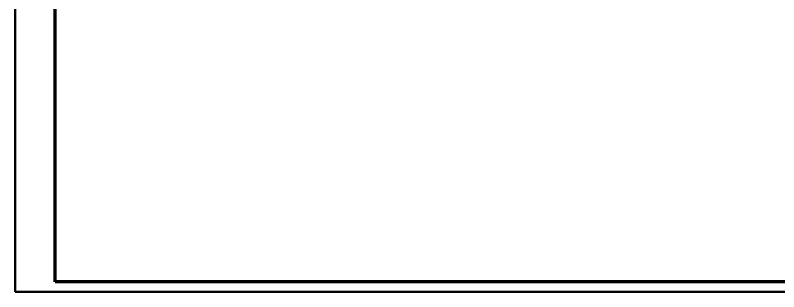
# Model space of a CAD drawing. Header units: millimetres. Extents: x 1555 to 5750, y -1109 to 1444.
# Drawn here: x 2573.5 to 2955.3, y -1109 to -970.9 of the extents above; entities that cross this region are included whole.
import ezdxf

# ---------------------------------------------------------------- set-up
doc = ezdxf.new("R2010")
doc.units = ezdxf.units.MM

msp = doc.modelspace()

# ---------------------------------------------------------------- linework, layer by layer
at = {"color": 0}
for p, q in [((2573.5084, -267.9839), (2573.5084, -1108.9839)), ((2573.5084, -1108.9839), (3167.5084, -1108.9839))]:
    msp.add_line(p, q, dxfattribs=at)
at = {"color": 1, "lineweight": 50}
for p, q in [((2573.5084, -1108.9839), (2573.5084, -267.9839)), ((3167.5084, -1108.9839), (2573.5084, -1108.9839))]:
    msp.add_line(p, q, dxfattribs=at)
at = {"lineweight": 80}
for p, q in [((2593.5084, -1103.9839), (2593.5084, -272.9839)), ((3162.5084, -1103.9839), (2593.5084, -1103.9839))]:
    msp.add_line(p, q, dxfattribs=at)

doc.saveas('drawing.dxf')
